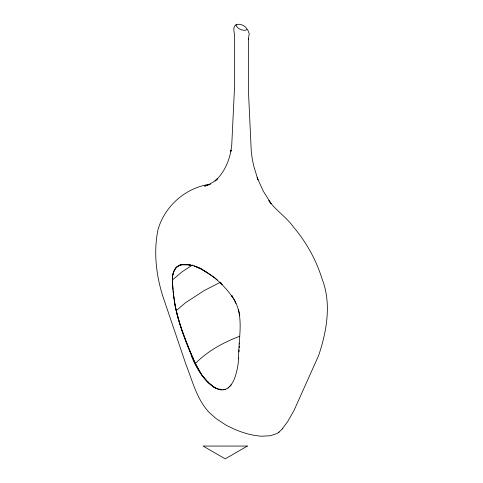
<?xml version="1.0" encoding="UTF-8"?>
<svg xmlns="http://www.w3.org/2000/svg" width="483" height="483" viewBox="0 0 483 483"><rect width="100%" height="100%" fill="white"/><g stroke="black" fill="none" stroke-linecap="round" stroke-linejoin="round"><path stroke-width="0.72" d="M173.566 295.312C173.083 286.395 170.149 276.041 175.637 268.113C180.823 262.184 189.891 264.859 196.418 266.604L196.78 266.411L196.816 266.773L201.079 268.723L206.235 271.971M239.103 349.837L239.013 351.872M238.656 358.67C238.065 339.024 244.827 316.842 233.651 298.76C223.852 284.415 210.377 272.122 193.997 265.916M239.387 347.615L239.441 346.118M239.496 344.089L239.604 343.069M172.449 278.178C172.473 272.714 175.106 265.807 181.222 264.956M238.674 358.078L238.403 361.369A181.946 100.355 40.1 0 1 234.122 379.578C220.936 408.552 194.715 368.903 190.966 354.105A183.86 59.24 59.8 0 1 179.549 323.417L175.251 306.645L173.083 291.346M232.432 296.785L232.516 295.898L231.653 296.139M172.836 274.833L173.608 271.911L175.456 268.427M222.21 284.741L220.846 283.207L221.021 282.809L220.109 282.519M214.132 277.345L200.916 268.82L194.323 266.103M214.156 277.308L217.296 279.989M215.4 387.849C204.418 381.763 197.97 370.008 193.152 358.797L193.478 358.404L192.331 356.967L191.153 354.202A182.212 59.029 59.7 0 1 182.55 332.032L178.324 319.197L175.299 306.663M195.349 363.542C207.593 351.014 223.436 342.417 239.719 336.259M202.329 375.865L195.446 363.415L193.309 358.603M282.235 428.934L287.886 421.261L294.075 410.345L318.623 355.524C326.762 331.41 331.664 303.475 322.131 279.071C316.172 259.939 306.391 242.176 293.392 226.919C286.413 217.109 275.938 210.546 268.928 200.771M229.461 386.835L231.2 384.836M175.788 268.077C179.791 263.187 187.012 264.225 192.306 265.475M210.666 184.156C186.052 187.265 164.8 205.861 158.007 229.624C153.431 251.836 156.094 275.02 162.916 296.477L186.088 364.84C192.578 381.178 196.859 399.477 209.302 412.585L216.36 418.779L225.205 424.617C236.416 430.806 248.727 435.31 261.575 436.209L270.365 435.744L277.17 433.444L279.126 432.007M278.685 432.448L282.712 428.457M228.525 387.686L228.03 388.042M235.867 24.784C232.782 26.897 233.929 31.075 234.478 34.106L234.478 88.232L231.762 144.646L230.88 151.294L231.079 150.08C229.002 161.666 223.895 172.968 215.14 181.028L217.435 178.758L213.522 181.837L209.254 184.319L204.641 186.184L209.326 184.609M179.543 265.282L180.793 264.225M172.431 279.947L181.916 271.917L192.548 264.992M172.509 282.525L172.491 280.997M176.138 310.684L185.563 302.702L204.315 290.488L220.182 282.374M177.158 314.934L176.434 311.632M182.55 332.032L177.231 314.88M225.579 389.413L222.947 389.66M182.236 264.805L189.686 264.974L192.264 265.572M219.68 389.401L221.383 389.443L218.056 388.972L215.243 387.891M217.157 388.737L213.583 386.986M214.229 387.221L208.445 382.542L208.39 381.944L207.775 381.914L202.462 375.708M220.508 282.881L220.846 283.207M268.94 200.807L271.174 203.699L263.289 191.159L257.161 177.714L257.976 179.948L253.545 165.349L252.12 158.062L251.238 150.853L248.522 92.706L248.522 38.58L248.389 39.383L249.21 33.641L247.471 29.185M231.9 296.073L233.651 298.76M233.802 299.049L235.939 303.457M192.331 356.967L193.152 358.797M192.88 357.649L191.328 354.051A183.292 60.864 59.2 0 1 182.659 331.942M238.53 309.712L239.809 315.387M176.204 310.629L174.641 303.028M175.154 305.534L173.657 296.484M174.224 300.474L174.393 301.591M173.904 297.872L173.234 292.789M173.029 290.186L172.546 282.495M236.181 24.935L236.084 25.551C237.799 29.028 242.635 30.997 246.354 30.079L246.916 29.004C245.201 25.527 240.365 23.558 236.646 24.476L236.181 24.935M247.381 446.057L225.229 458.85L203.071 446.057L247.381 446.057"/></g></svg>
